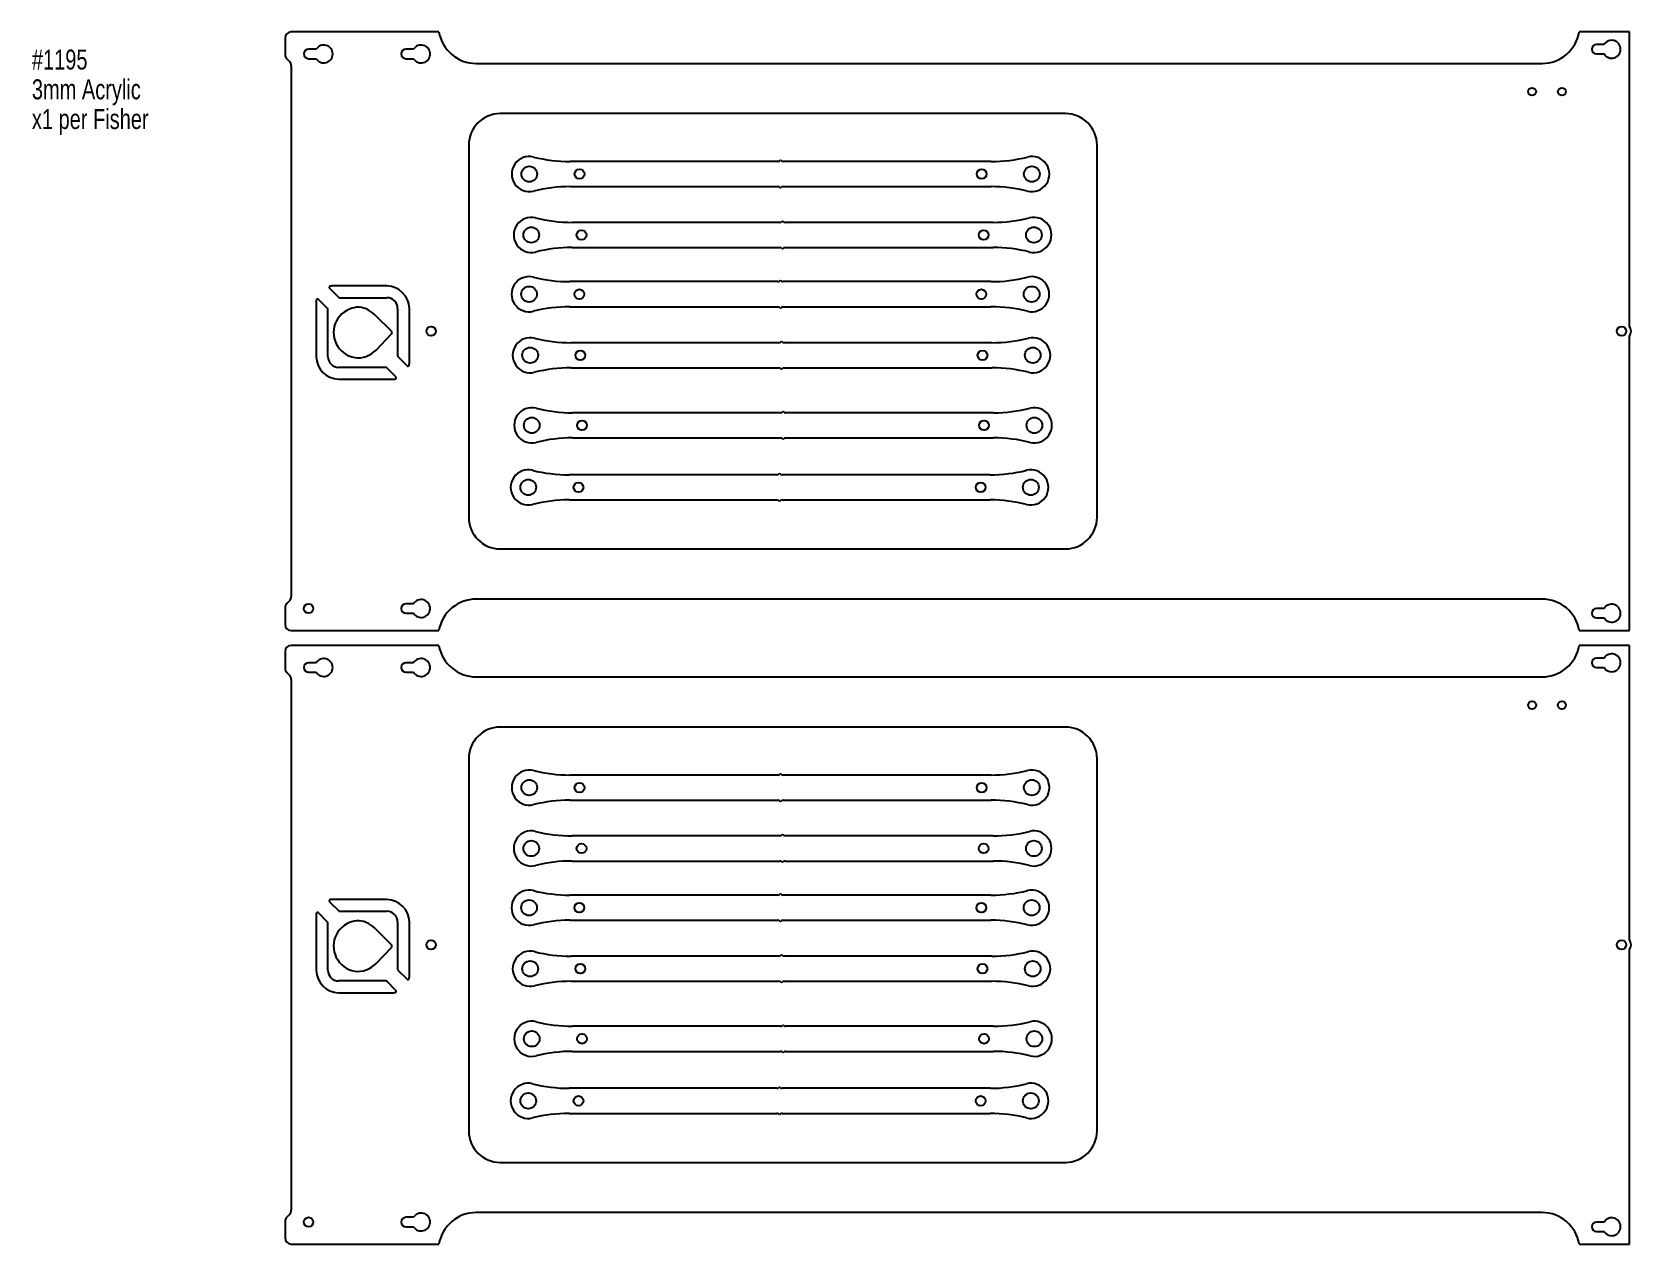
# Model space of a CAD drawing. Extents: x 23 to 532, y 6 to 392.
import ezdxf

# ---------------------------------------------------------------- set-up
doc = ezdxf.new("R2010")
doc.units = 0
doc.layers.get('0').update_dxf_attribs({"linetype": 'CONTINUOUS'})
doc.layers.add('DIMENSIONS', color=179, linetype='CONTINUOUS')
doc.styles.add('SLDTEXTSTYLE0', font='TXT', dxfattribs={"width": 0.75})

# ---------------------------------------------------------------- blocks, each defined once
blk = doc.blocks.new('SW_NOTE_0')
at = {"layer": 'DIMENSIONS', "color": 0, "char_height": 6.35, "attachment_point": 1, "style": 'SLDTEXTSTYLE0'}
for s, insert in [('#1195', (0, 8.19)), ('3mm Acrylic', (0, -1.28)), ('x1 per Fisher', (0, -10.75))]:
    blk.add_mtext(s, dxfattribs=dict(at, insert=insert))

msp = doc.modelspace()

# ---------------------------------------------------------------- linework, layer by layer
at = {"color": 7, "linetype": 'CONTINUOUS'}
for p, q in [((152.51, 392), (105.51, 392)), ((531.51, 392), (515.51, 392)), ((531.51, 298.38), (531.51, 392)), ((103.51, 390), (103.51, 384.82)), ((523.43, 388), (521.01, 388)), ((104.09, 383.41), (104.92, 382.58)), ((113.43, 386.5), (111.01, 386.5)), ((111.01, 383.5), (113.43, 383.5)), ((144.43, 386.5), (142.01, 386.5)), ((142.01, 383.5), (144.43, 383.5)), ((164.34, 382), (503.68, 382)), ((521.01, 385), (523.43, 385)), ((105.51, 381.17), (105.51, 212.28)), ((352.01, 366), (172.01, 366)), ((162.01, 356), (162.01, 237.46)), ((362.01, 237.46), (362.01, 356)), ((260.45, 350.76), (194.26, 350.76)), ((261.26, 351.16), (261.15, 351.05)), ((261.37, 351.05), (261.26, 351.16)), ((328.26, 350.76), (262.07, 350.76)), ((194.26, 342.76), (260.45, 342.76)), ((261.15, 342.47), (261.26, 342.36)), ((261.26, 342.36), (261.37, 342.47)), ((262.07, 342.76), (328.26, 342.76)), ((261.08, 331.38), (194.9, 331.38)), ((261.9, 331.78), (261.79, 331.67)), ((262, 331.67), (261.9, 331.78)), ((328.9, 331.38), (262.71, 331.38)), ((194.9, 323.38), (261.08, 323.38)), ((261.79, 323.08), (261.9, 322.98)), ((261.9, 322.98), (262, 323.08)), ((262.71, 323.38), (328.9, 323.38)), ((135.94, 311.14), (118.45, 311.14)), ((260.39, 312.52), (194.21, 312.52)), ((261.21, 312.92), (261.1, 312.81)), ((261.31, 312.81), (261.21, 312.92)), ((328.21, 312.52), (262.02, 312.52)), ((113.41, 306.1), (113.41, 288.61)), ((117.04, 303.95), (114.12, 306.88)), ((117.68, 310.43), (120.6, 307.51)), ((120.86, 307.39), (135.94, 307.4)), ((117.15, 288.61), (117.15, 303.69)), ((137.38, 296.73), (132.53, 301.58)), ((139.35, 303.99), (139.35, 288.91)), ((143.09, 286.5), (143.09, 303.99)), ((194.21, 304.52), (260.39, 304.52)), ((261.1, 304.23), (261.21, 304.12)), ((261.21, 304.12), (261.31, 304.23)), ((262.02, 304.52), (328.21, 304.52)), ((132.53, 290.72), (137.38, 295.87)), ((260.74, 293.09), (194.55, 293.09)), ((261.55, 293.49), (261.45, 293.39)), ((261.66, 293.39), (261.55, 293.49)), ((328.55, 293.09), (262.37, 293.09)), ((531.51, 201.46), (531.51, 295.07)), ((135.64, 285.2), (120.56, 285.2)), ((138.82, 282.17), (135.9, 285.09)), ((139.46, 288.65), (142.39, 285.72)), ((194.55, 285.09), (260.74, 285.09)), ((262.37, 285.09), (328.55, 285.09)), ((120.56, 281.46), (138.05, 281.46)), ((261.45, 284.8), (261.55, 284.69)), ((261.55, 284.69), (261.66, 284.8)), ((261.25, 270.78), (195.06, 270.78)), ((262.06, 271.18), (261.96, 271.07)), ((262.17, 271.07), (262.06, 271.18)), ((329.06, 270.78), (262.88, 270.78)), ((195.06, 262.78), (261.25, 262.78)), ((261.96, 262.49), (262.06, 262.38)), ((262.06, 262.38), (262.17, 262.49)), ((262.88, 262.78), (329.06, 262.78)), ((260.12, 251.03), (193.93, 251.03)), ((260.94, 251.43), (260.83, 251.33)), ((261.04, 251.33), (260.94, 251.43)), ((327.94, 251.03), (261.75, 251.03)), ((193.93, 243.03), (260.12, 243.03)), ((260.83, 242.74), (260.94, 242.63)), ((260.94, 242.63), (261.04, 242.74)), ((261.75, 243.03), (327.94, 243.03)), ((172.01, 227.46), (352.01, 227.46)), ((104.92, 210.87), (104.09, 210.04)), ((144.43, 209.96), (142.01, 209.96)), ((503.68, 211.46), (164.34, 211.46)), ((103.51, 208.63), (103.51, 203.46)), ((142.01, 206.96), (144.43, 206.96)), ((523.43, 208.46), (521.01, 208.46)), ((521.01, 205.46), (523.43, 205.46)), ((105.51, 201.46), (152.51, 201.46)), ((515.51, 201.46), (531.51, 201.46)), ((103.51, 194.69), (103.51, 189.52)), ((152.51, 196.69), (105.51, 196.69)), ((531.51, 196.69), (515.51, 196.69)), ((531.51, 103.08), (531.51, 196.69)), ((113.43, 191.19), (111.01, 191.19)), ((144.43, 191.19), (142.01, 191.19)), ((523.43, 192.69), (521.01, 192.69)), ((521.01, 189.69), (523.43, 189.69)), ((104.09, 188.11), (104.92, 187.28)), ((105.51, 185.87), (105.51, 16.98)), ((111.01, 188.19), (113.43, 188.19)), ((142.01, 188.19), (144.43, 188.19)), ((164.34, 186.69), (503.68, 186.69)), ((352.01, 170.69), (172.01, 170.69)), ((162.01, 160.69), (162.01, 42.15)), ((362.01, 42.15), (362.01, 160.69)), ((260.45, 155.46), (194.26, 155.46)), ((261.26, 155.86), (261.15, 155.75)), ((261.37, 155.75), (261.26, 155.86)), ((328.26, 155.46), (262.07, 155.46)), ((194.26, 147.46), (260.45, 147.46)), ((261.15, 147.16), (261.26, 147.06)), ((261.26, 147.06), (261.37, 147.16)), ((262.07, 147.46), (328.26, 147.46)), ((261.08, 136.08), (194.9, 136.08)), ((261.9, 136.48), (261.79, 136.37)), ((262, 136.37), (261.9, 136.48)), ((328.9, 136.08), (262.71, 136.08)), ((194.9, 128.08), (261.08, 128.08)), ((261.79, 127.78), (261.9, 127.68)), ((261.9, 127.68), (262, 127.78)), ((262.71, 128.08), (328.9, 128.08)), ((260.39, 117.22), (194.21, 117.22)), ((261.21, 117.62), (261.1, 117.51)), ((261.31, 117.51), (261.21, 117.62)), ((328.21, 117.22), (262.02, 117.22)), ((117.68, 115.13), (120.6, 112.2)), ((135.94, 115.84), (118.45, 115.83)), ((120.86, 112.09), (135.94, 112.09)), ((113.41, 110.8), (113.41, 93.31)), ((117.04, 108.65), (114.12, 111.58)), ((117.15, 93.31), (117.15, 108.39)), ((139.35, 108.69), (139.35, 93.61)), ((143.09, 91.2), (143.09, 108.69)), ((194.21, 109.22), (260.39, 109.22)), ((261.1, 108.93), (261.21, 108.82)), ((261.21, 108.82), (261.31, 108.93)), ((262.02, 109.22), (328.21, 109.22)), ((137.38, 101.42), (132.53, 106.28)), ((132.53, 95.42), (137.38, 100.57)), ((260.74, 97.79), (194.55, 97.79)), ((261.55, 98.19), (261.45, 98.09)), ((261.66, 98.09), (261.55, 98.19)), ((328.55, 97.79), (262.37, 97.79)), ((531.51, 6.15), (531.51, 99.77)), ((139.46, 93.35), (142.39, 90.42)), ((135.64, 89.9), (120.56, 89.9)), ((138.82, 86.87), (135.9, 89.79)), ((194.55, 89.79), (260.74, 89.79)), ((261.45, 89.5), (261.55, 89.39)), ((261.55, 89.39), (261.66, 89.5)), ((262.37, 89.79), (328.55, 89.79)), ((120.56, 86.16), (138.05, 86.16)), ((261.25, 75.48), (195.06, 75.48)), ((262.06, 75.88), (261.96, 75.77)), ((262.17, 75.77), (262.06, 75.88)), ((329.06, 75.48), (262.88, 75.48)), ((195.06, 67.48), (261.25, 67.48)), ((261.96, 67.18), (262.06, 67.08)), ((262.06, 67.08), (262.17, 67.18)), ((262.88, 67.48), (329.06, 67.48)), ((260.94, 56.13), (260.83, 56.03)), ((261.04, 56.03), (260.94, 56.13)), ((260.12, 55.73), (193.93, 55.73)), ((327.94, 55.73), (261.75, 55.73)), ((193.93, 47.73), (260.12, 47.73)), ((260.83, 47.44), (260.94, 47.33)), ((260.94, 47.33), (261.04, 47.44)), ((261.75, 47.73), (327.94, 47.73)), ((172.01, 32.15), (352.01, 32.15)), ((104.92, 15.57), (104.09, 14.74)), ((503.68, 16.15), (164.34, 16.15)), ((103.51, 13.33), (103.51, 8.15)), ((144.43, 14.65), (142.01, 14.65)), ((142.01, 11.65), (144.43, 11.65)), ((523.43, 13.15), (521.01, 13.15)), ((105.51, 6.15), (152.51, 6.15)), ((515.51, 6.15), (531.51, 6.15)), ((521.01, 10.15), (523.43, 10.15))]:
    msp.add_line(p, q, dxfattribs=at)
at = {"color": 7, "linetype": 'CONTINUOUS', "flags": 128}
for points in [[(118.45, 311.14), (118.19, 311.13), (117.94, 311.08), (117.81, 311.05), (117.7, 310.98), (117.62, 310.88), (117.58, 310.75), (117.59, 310.58), (117.68, 310.43)], [(114.12, 306.88), (113.97, 306.96), (113.79, 306.97), (113.67, 306.93), (113.57, 306.85), (113.5, 306.74), (113.46, 306.61), (113.42, 306.36), (113.41, 306.1)], [(132.53, 301.58), (131.95, 302.1), (131.34, 302.59), (130.71, 303.06), (130.05, 303.48), (129.35, 303.83), (128.62, 304.1), (127.86, 304.28), (127.07, 304.36), (126.29, 304.34), (125.51, 304.23), (124.74, 304.04), (123.99, 303.78), (123.14, 303.36), (122.34, 302.84), (121.6, 302.25), (120.94, 301.57), (120.37, 300.82), (119.88, 300.01), (119.49, 299.15), (119.2, 298.25), (119.02, 297.32), (118.96, 296.38), (119.01, 295.43), (119.17, 294.49), (119.44, 293.58), (119.81, 292.7), (120.28, 291.88), (120.84, 291.12), (121.49, 290.44), (122.22, 289.83), (123.01, 289.3), (123.86, 288.88), (124.76, 288.55), (125.68, 288.34), (126.62, 288.24), (127.56, 288.28), (128.48, 288.44), (129.38, 288.71), (130.24, 289.1), (131.05, 289.57), (131.8, 290.13), (132.53, 290.72)], [(142.39, 285.72), (142.54, 285.64), (142.71, 285.62), (142.83, 285.67), (142.93, 285.75), (143, 285.86), (143.04, 285.98), (143.08, 286.24), (143.09, 286.5)], [(138.05, 281.46), (138.31, 281.47), (138.56, 281.52), (138.69, 281.55), (138.8, 281.62), (138.88, 281.72), (138.92, 281.85), (138.91, 282.02), (138.82, 282.17)], [(118.45, 115.83), (118.19, 115.83), (117.94, 115.78), (117.81, 115.74), (117.7, 115.68), (117.62, 115.58), (117.58, 115.45), (117.59, 115.28), (117.68, 115.13)], [(114.12, 111.58), (113.97, 111.66), (113.79, 111.67), (113.67, 111.63), (113.57, 111.55), (113.5, 111.44), (113.46, 111.31), (113.42, 111.06), (113.41, 110.8)], [(132.53, 106.28), (131.95, 106.8), (131.34, 107.29), (130.71, 107.76), (130.05, 108.18), (129.35, 108.53), (128.62, 108.8), (127.86, 108.98), (127.07, 109.05), (126.29, 109.04), (125.51, 108.93), (124.74, 108.74), (123.99, 108.47), (123.14, 108.06), (122.34, 107.54), (121.6, 106.94), (120.94, 106.27), (120.37, 105.52), (119.88, 104.71), (119.49, 103.85), (119.2, 102.95), (119.02, 102.02), (118.96, 101.07), (119.01, 100.13), (119.17, 99.19), (119.44, 98.28), (119.81, 97.4), (120.28, 96.58), (120.84, 95.82), (121.49, 95.13), (122.22, 94.53), (123.01, 94), (123.86, 93.58), (124.76, 93.25), (125.68, 93.04), (126.62, 92.94), (127.56, 92.98), (128.48, 93.14), (129.38, 93.41), (130.24, 93.79), (131.05, 94.27), (131.8, 94.83), (132.53, 95.42)], [(138.05, 86.16), (138.31, 86.17), (138.56, 86.22), (138.69, 86.25), (138.8, 86.32), (138.88, 86.42), (138.92, 86.54), (138.91, 86.72), (138.82, 86.87)], [(142.39, 90.42), (142.54, 90.33), (142.71, 90.32), (142.83, 90.37), (142.93, 90.45), (143, 90.56), (143.04, 90.68), (143.08, 90.94), (143.09, 91.2)]]:
    msp.add_lwpolyline(points, dxfattribs=at)
at = {"color": 7, "linetype": 'CONTINUOUS'}
for centre, radius in [((500.51, 373), 1.25), ((510.01, 373), 1.25), ((181.26, 346.76), 2.5), ((197.26, 346.76), 1.55), ((325.26, 346.76), 1.55), ((341.26, 346.76), 2.5), ((181.9, 327.38), 2.5), ((197.9, 327.38), 1.55), ((325.9, 327.38), 1.55), ((341.9, 327.38), 2.5), ((181.21, 308.52), 2.5), ((341.21, 308.52), 2.5), ((197.21, 308.52), 1.55), ((325.21, 308.52), 1.55), ((150.01, 296.73), 1.5), ((529.01, 296.73), 1.5), ((181.55, 289.09), 2.5), ((197.55, 289.09), 1.55), ((325.55, 289.09), 1.55), ((341.55, 289.09), 2.5), ((182.06, 266.78), 2.5), ((198.06, 266.78), 1.55), ((326.06, 266.78), 1.55), ((342.06, 266.78), 2.5), ((180.94, 247.03), 2.5), ((340.94, 247.03), 2.5), ((196.94, 247.03), 1.55), ((324.94, 247.03), 1.55), ((111.01, 208.46), 1.5), ((500.51, 177.69), 1.25), ((510.01, 177.69), 1.25), ((181.26, 151.46), 2.5), ((197.26, 151.46), 1.55), ((325.26, 151.46), 1.55), ((341.26, 151.46), 2.5), ((181.9, 132.08), 2.5), ((197.9, 132.08), 1.55), ((325.9, 132.08), 1.55), ((341.9, 132.08), 2.5), ((181.21, 113.22), 2.5), ((197.21, 113.22), 1.55), ((325.21, 113.22), 1.55), ((341.21, 113.22), 2.5), ((150.01, 101.42), 1.5), ((529.01, 101.42), 1.5), ((181.55, 93.79), 2.5), ((197.55, 93.79), 1.55), ((325.55, 93.79), 1.55), ((341.55, 93.79), 2.5), ((182.06, 71.48), 2.5), ((198.06, 71.48), 1.55), ((326.06, 71.48), 1.55), ((342.06, 71.48), 2.5), ((180.94, 51.73), 2.5), ((196.94, 51.73), 1.55), ((324.94, 51.73), 1.55), ((340.94, 51.73), 2.5), ((111.01, 13.15), 1.5)]:
    msp.add_circle(centre, radius, dxfattribs=at)
for centre, radius, start, end in [((105.51, 390), 2, 90, 180), ((164.34, 394), 12, 189.5941, 270), ((503.68, 394), 12, 270, 350.4059), ((115.85, 385), 2.85, 211.7569, 148.2431), ((146.85, 385), 2.85, 211.7569, 148.2431), ((521.01, 386.5), 1.5, 90, 270), ((525.85, 386.5), 2.85, 211.7569, 148.2431), ((105.51, 384.82), 2, 180, 225), ((103.51, 381.17), 2, 0, 45), ((111.01, 385), 1.5, 90, 270), ((142.01, 385), 1.5, 90, 270), ((172.01, 356), 10, 90, 180), ((352.01, 356), 10, 0, 90), ((181.26, 346.76), 5.6, 75.9654, 284.0346), ((194.26, 398.76), 48, 255.9654, 270), ((328.26, 398.76), 48, 270, 284.0346), ((341.26, 346.76), 5.6, 255.9654, 104.0346), ((260.45, 351.76), 1, 270, 315), ((262.07, 351.76), 1, 225, 270), ((194.26, 294.76), 48, 90, 104.0346), ((260.45, 341.76), 1, 45, 90), ((262.07, 341.76), 1, 90, 135), ((328.26, 294.76), 48, 75.9654, 90), ((181.9, 327.38), 5.6, 75.9654, 284.0346), ((194.9, 379.38), 48, 255.9654, 270), ((261.08, 332.38), 1, 270, 315), ((262.71, 332.38), 1, 225, 270), ((328.9, 379.38), 48, 270, 284.0346), ((341.9, 327.38), 5.6, 255.9654, 104.0346), ((194.9, 275.38), 48, 90, 104.0346), ((261.08, 322.38), 1, 45, 90), ((262.71, 322.38), 1, 90, 135), ((328.9, 275.38), 48, 75.9654, 90), ((135.76, 303.81), 7.33, 1.402, 88.6023), ((181.21, 308.52), 5.6, 75.9654, 284.0346), ((194.21, 360.52), 48, 255.9654, 270), ((260.39, 313.52), 1, 270, 315), ((262.02, 313.52), 1, 225, 270), ((328.21, 360.52), 48, 270, 284.0346), ((341.21, 308.52), 5.6, 255.9654, 104.0346), ((120.83, 307.68), 0.286, 217.167, 276.2457), ((135.92, 303.97), 3.43, 0.3444, 89.6645), ((116.82, 303.7), 0.335, 358.1393, 48.2032), ((194.21, 256.52), 48, 90, 104.0346), ((260.39, 303.52), 1, 45, 90), ((262.02, 303.52), 1, 90, 135), ((328.21, 256.52), 48, 75.9654, 90), ((136.9, 296.26), 0.667, 1.4802, 43.7326), ((136.96, 296.31), 0.607, 313.9834, 357.2515), ((529.01, 296.73), 3, 326.4427, 33.5573), ((181.55, 289.09), 5.6, 75.9654, 284.0346), ((194.55, 341.09), 48, 255.9654, 270), ((260.74, 294.09), 1, 270, 315), ((262.37, 294.09), 1, 225, 270), ((328.55, 341.09), 48, 270, 284.0346), ((341.55, 289.09), 5.6, 255.9654, 104.0346), ((120.74, 288.79), 7.33, 181.4018, 268.6092), ((120.58, 288.63), 3.43, 180.3203, 269.6841), ((135.68, 284.95), 0.263, 34.6538, 99.2741), ((139.66, 288.89), 0.315, 176.1955, 229.5964), ((194.55, 237.09), 48, 90, 104.0346), ((260.74, 284.09), 1, 45, 90), ((262.37, 284.09), 1, 90, 135), ((328.55, 237.09), 48, 75.9654, 90), ((182.06, 266.78), 5.6, 75.9654, 284.0346), ((195.06, 318.78), 48, 255.9654, 270), ((261.25, 271.78), 1, 270, 315), ((262.88, 271.78), 1, 225, 270), ((329.06, 318.78), 48, 270, 284.0346), ((342.06, 266.78), 5.6, 255.9654, 104.0346), ((195.06, 214.78), 48, 90, 104.0346), ((261.25, 261.78), 1, 45, 90), ((262.88, 261.78), 1, 90, 135), ((329.06, 214.78), 48, 75.9654, 90), ((180.94, 247.03), 5.6, 75.9654, 284.0346), ((193.93, 299.03), 48, 255.9654, 270), ((260.12, 252.03), 1, 270, 315), ((261.75, 252.03), 1, 225, 270), ((327.94, 299.03), 48, 270, 284.0346), ((340.94, 247.03), 5.6, 255.9654, 104.0346), ((193.93, 195.03), 48, 90, 104.0346), ((260.12, 242.03), 1, 45, 90), ((261.75, 242.03), 1, 90, 135), ((327.94, 195.03), 48, 75.9654, 90), ((172.01, 237.46), 10, 180, 270), ((352.01, 237.46), 10, 270, 0), ((105.51, 208.63), 2, 135, 180), ((103.51, 212.28), 2, 315, 0), ((142.01, 208.46), 1.5, 90, 270), ((146.85, 208.46), 2.85, 211.7569, 148.2431), ((164.34, 199.46), 12, 90, 170.4059), ((503.68, 199.46), 12, 9.5941, 90), ((525.85, 206.96), 2.85, 211.7569, 148.2431), ((521.01, 206.96), 1.5, 90, 270), ((105.51, 203.46), 2, 180, 270), ((105.51, 194.69), 2, 90, 180), ((164.34, 198.69), 12, 189.5941, 270), ((503.68, 198.69), 12, 270, 350.4059), ((525.85, 191.19), 2.85, 211.7569, 148.2431), ((105.51, 189.52), 2, 180, 225), ((111.01, 189.69), 1.5, 90, 270), ((115.85, 189.69), 2.85, 211.7569, 148.2431), ((142.01, 189.69), 1.5, 90, 270), ((146.85, 189.69), 2.85, 211.7569, 148.2431), ((521.01, 191.19), 1.5, 90, 270), ((103.51, 185.87), 2, 0, 45), ((172.01, 160.69), 10, 90, 180), ((352.01, 160.69), 10, 0, 90), ((181.26, 151.46), 5.6, 75.9654, 284.0346), ((194.26, 203.46), 48, 255.9654, 270), ((260.45, 156.46), 1, 270, 315), ((262.07, 156.46), 1, 225, 270), ((328.26, 203.46), 48, 270, 284.0346), ((341.26, 151.46), 5.6, 255.9654, 104.0346), ((194.26, 99.46), 48, 90, 104.0346), ((260.45, 146.46), 1, 45, 90), ((262.07, 146.46), 1, 90, 135), ((328.26, 99.46), 48, 75.9654, 90), ((181.9, 132.08), 5.6, 75.9654, 284.0346), ((194.9, 184.08), 48, 255.9654, 270), ((328.9, 184.08), 48, 270, 284.0346), ((341.9, 132.08), 5.6, 255.9654, 104.0346), ((261.08, 137.08), 1, 270, 315), ((262.71, 137.08), 1, 225, 270), ((194.9, 80.08), 48, 90, 104.0346), ((261.08, 127.08), 1, 45, 90), ((262.71, 127.08), 1, 90, 135), ((328.9, 80.08), 48, 75.9654, 90), ((181.21, 113.22), 5.6, 75.9654, 284.0346), ((194.21, 165.22), 48, 255.9654, 270), ((260.39, 118.22), 1, 270, 315), ((262.02, 118.22), 1, 225, 270), ((328.21, 165.22), 48, 270, 284.0346), ((341.21, 113.22), 5.6, 255.9654, 104.0346), ((120.83, 112.38), 0.286, 217.167, 276.2457), ((135.76, 108.51), 7.33, 1.402, 88.6023), ((135.92, 108.67), 3.43, 0.3444, 89.6645), ((116.82, 108.4), 0.335, 358.1393, 48.2032), ((194.21, 61.22), 48, 90, 104.0346), ((260.39, 108.22), 1, 45, 90), ((262.02, 108.22), 1, 90, 135), ((328.21, 61.22), 48, 75.9654, 90), ((529.01, 101.42), 3, 326.4427, 33.5573), ((136.9, 100.96), 0.667, 1.4802, 43.7326), ((136.96, 101.01), 0.607, 313.9834, 357.2515), ((181.55, 93.79), 5.6, 75.9654, 284.0346), ((194.55, 145.79), 48, 255.9654, 270), ((260.74, 98.79), 1, 270, 315), ((262.37, 98.79), 1, 225, 270), ((328.55, 145.79), 48, 270, 284.0346), ((341.55, 93.79), 5.6, 255.9654, 104.0346), ((120.74, 93.49), 7.33, 181.4018, 268.6092), ((120.58, 93.33), 3.43, 180.3203, 269.6841), ((139.66, 93.59), 0.315, 176.1955, 229.5964), ((135.68, 89.64), 0.263, 34.6538, 99.2741), ((194.55, 41.79), 48, 90, 104.0346), ((260.74, 88.79), 1, 45, 90), ((262.37, 88.79), 1, 90, 135), ((328.55, 41.79), 48, 75.9654, 90), ((182.06, 71.48), 5.6, 75.9654, 284.0346), ((195.06, 123.48), 48, 255.9654, 270), ((329.06, 123.48), 48, 270, 284.0346), ((342.06, 71.48), 5.6, 255.9654, 104.0346), ((261.25, 76.48), 1, 270, 315), ((262.88, 76.48), 1, 225, 270), ((195.06, 19.48), 48, 90, 104.0346), ((261.25, 66.48), 1, 45, 90), ((262.88, 66.48), 1, 90, 135), ((329.06, 19.48), 48, 75.9654, 90), ((180.94, 51.73), 5.6, 75.9654, 284.0346), ((193.93, 103.73), 48, 255.9654, 270), ((260.12, 56.73), 1, 270, 315), ((261.75, 56.73), 1, 225, 270), ((327.94, 103.73), 48, 270, 284.0346), ((340.94, 51.73), 5.6, 255.9654, 104.0346), ((193.93, -0.27), 48, 90, 104.0346), ((260.12, 46.73), 1, 45, 90), ((261.75, 46.73), 1, 90, 135), ((327.94, -0.27), 48, 75.9654, 90), ((172.01, 42.15), 10, 180, 270), ((352.01, 42.15), 10, 270, 0), ((103.51, 16.98), 2, 315, 0), ((146.85, 13.15), 2.85, 211.7569, 148.2431), ((164.34, 4.15), 12, 90, 170.4059), ((503.68, 4.15), 12, 9.5941, 90), ((105.51, 13.33), 2, 135, 180), ((142.01, 13.15), 1.5, 90, 270), ((521.01, 11.65), 1.5, 90, 270), ((525.85, 11.65), 2.85, 211.7569, 148.2431), ((105.51, 8.15), 2, 180, 270)]:
    msp.add_arc(centre, radius, start, end, dxfattribs=at)

# ---------------------------------------------------------------- block references
at = {"layer": 'DIMENSIONS'}
msp.add_blockref('SW_NOTE_0', (22.92, 378.2), dxfattribs=at)

doc.saveas('drawing.dxf')
